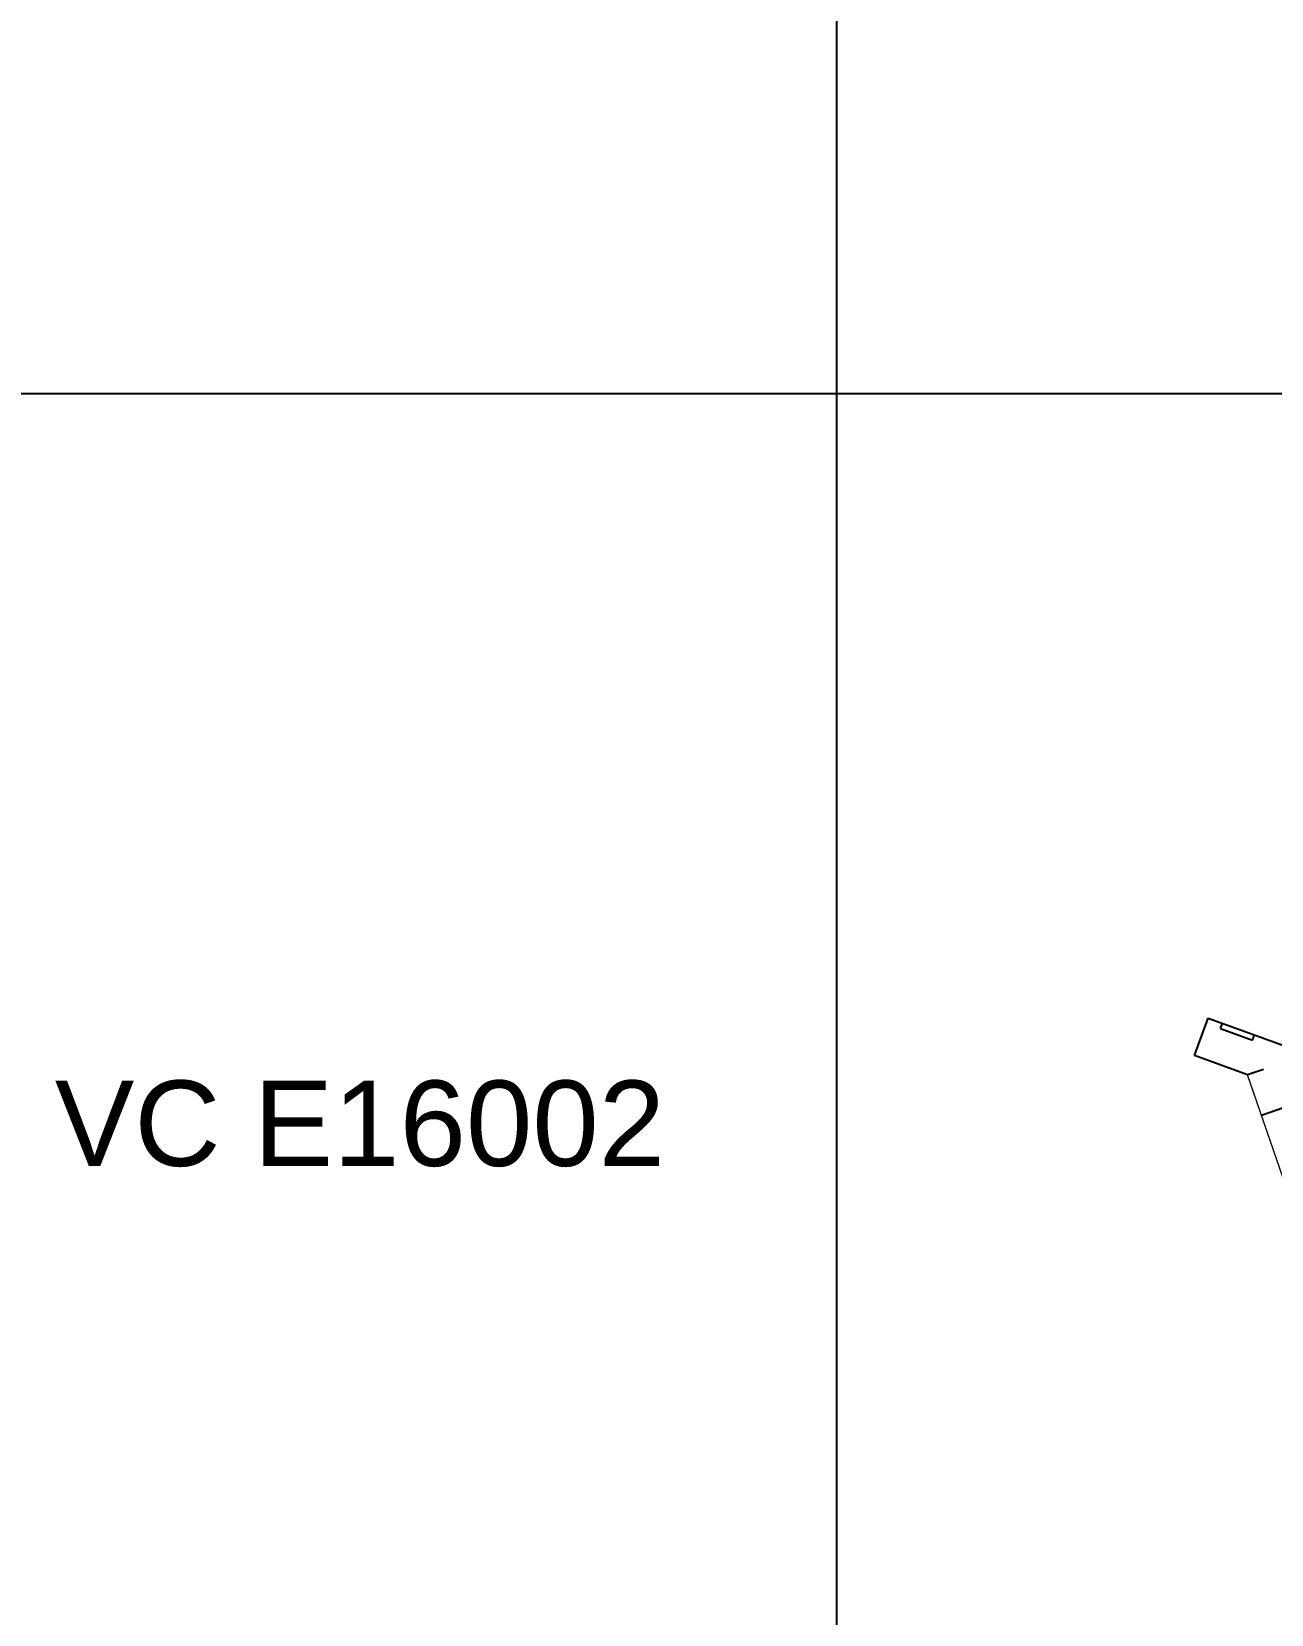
# Model space of a CAD drawing. Header units: millimetres. Extents: x 7018 to 13530, y 4187 to 5692.
# Drawn here: x 10335.6 to 10379.1, y 5081.7 to 5137.3 of the extents above; entities that cross this region are included whole.
import ezdxf

# ---------------------------------------------------------------- set-up
doc = ezdxf.new("R2010")
doc.units = ezdxf.units.MM
doc.linetypes.add('HIDDEN2', pattern=[0.1875, 0.125, -0.0625])
doc.layers.add('Hidden Line', color=1, linetype='HIDDEN2')
doc.styles.get("Standard").update_dxf_attribs({"font": 'arial.ttf'})

msp = doc.modelspace()

# ---------------------------------------------------------------- linework, layer by layer
for p, q in [((10363.821, 5242.873), (10363.821, 4986.912)), ((10315.637, 5124.548), (10712.075, 5124.548)), ((10376.393, 5101.293), (10376.873, 5102.614)), ((10376.873, 5102.614), (10379.629, 5101.611)), ((10378.254, 5100.615), (10376.393, 5101.293)), ((10378.821, 5100.81), (10378.254, 5100.615))]:
    msp.add_line(p, q)
at = {"color": 7, "lineweight": 20}
msp.add_line((10381.636, 5090.791), (10378.254, 5100.615), dxfattribs=at)
at = {"layer": 'Hidden Line', "ltscale": 15}
for p, q in [((10377.307, 5102.243), (10377.375, 5102.431)), ((10377.307, 5102.243), (10378.435, 5101.833)), ((10378.435, 5101.833), (10378.503, 5102.021)), ((10380.255, 5099.718), (10378.742, 5099.197))]:
    msp.add_line(p, q, dxfattribs=at)

# ---------------------------------------------------------------- texts
at = {"insert": (10347.089, 5098.897), "char_height": 2.9997, "width": 34.34827, "attachment_point": 5}
msp.add_mtext('VC E16002', dxfattribs=at)

doc.saveas('drawing.dxf')
